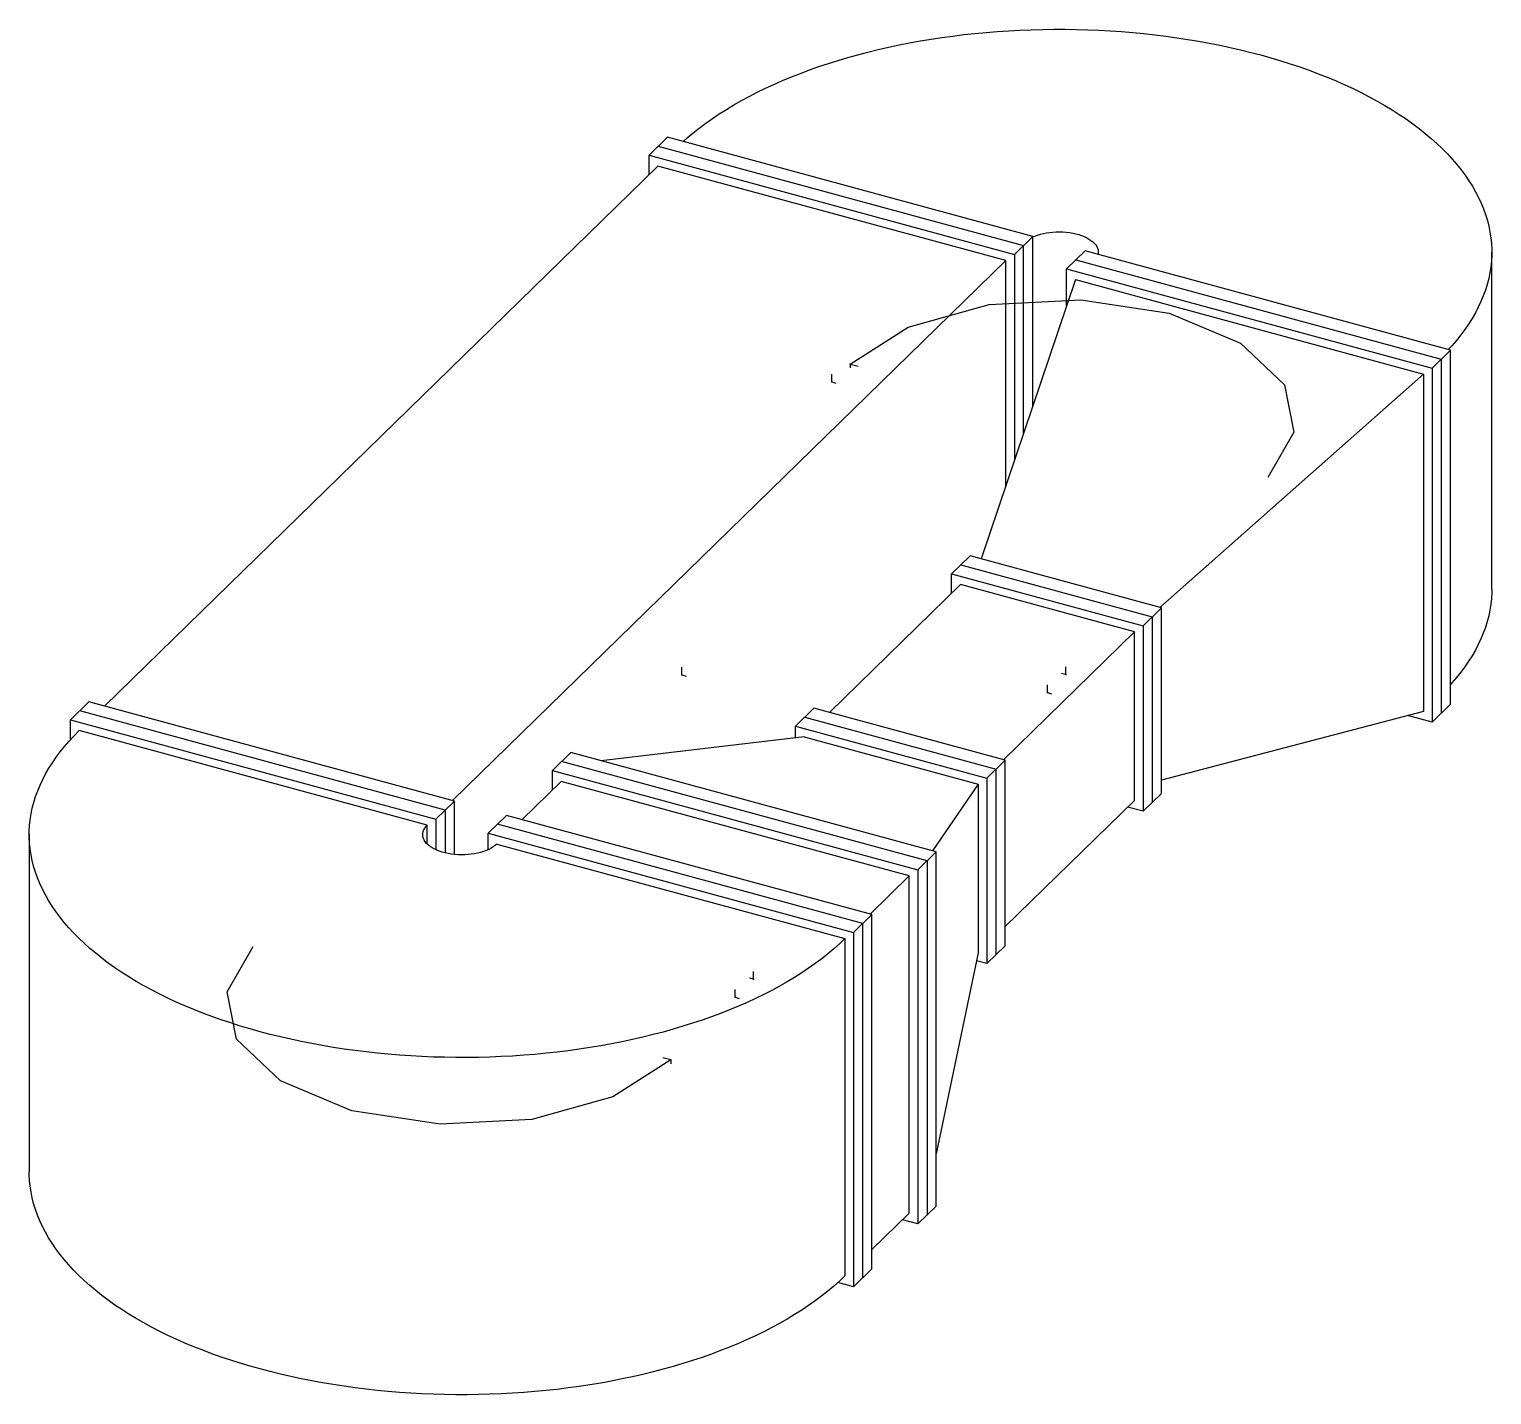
# Paper-space layout '_Trimetric' of a CAD drawing. Header units: inches. Extents: x -33.2 to 41.2, y -36.6 to 32.8.
import ezdxf

# ---------------------------------------------------------------- set-up
doc = ezdxf.new("R2010")
doc.units = ezdxf.units.IN
doc.header["$MEASUREMENT"] = 0
doc.header["$PDSIZE"] = -1

psp = doc.layouts.new('_Trimetric')

# ---------------------------------------------------------------- linework, layer by layer
at = {"color": 7, "linetype": 'Continuous', "lineweight": 25}
for p, q in [((-1.671, 26.419), (-0.737, 27.33)), ((-1.204, 26.875), (17.369, 21.827)), ((17.835, 22.282), (-0.737, 27.33)), ((-1.671, 25.439), (-1.671, 26.419)), ((-1.671, 26.419), (16.902, 21.371)), ((-29.353, -1.58), (-1.229, 25.87)), ((16.46, 21.063), (-1.229, 25.87)), ((16.902, 21.371), (17.835, 22.282)), ((17.369, 12.289), (17.369, 21.827)), ((17.835, 13.676), (17.835, 22.282)), ((19.555, 20.65), (20.489, 21.561)), ((39.061, 16.514), (20.489, 21.561)), ((-11.665, -6.388), (16.46, 21.063)), ((16.46, 9.588), (16.46, 21.063)), ((16.902, 21.371), (16.902, 10.902)), ((20.022, 21.106), (38.595, 16.058)), ((41.162, 4.35), (41.162, 21.493)), ((19.998, 20.102), (15.218, 5.896)), ((19.555, 18.787), (19.555, 20.65)), ((19.555, 20.65), (38.128, 15.603)), ((19.998, 20.102), (37.686, 15.294)), ((39.061, 16.514), (38.128, 15.603)), ((39.061, -1.487), (39.061, 16.514)), ((38.595, 16.058), (38.595, -1.942)), ((37.686, 15.294), (24.3, 3.428)), ((37.686, 15.294), (37.686, -1.849)), ((38.128, 15.603), (38.128, -2.398)), ((14.643, 6.052), (13.71, 5.141)), ((24.372, 3.408), (14.643, 6.052)), ((14.177, 5.597), (23.905, 2.953)), ((7.495, -1.905), (14.152, 4.593)), ((13.71, 4.161), (13.71, 5.141)), ((13.71, 5.141), (23.439, 2.497)), ((22.996, 2.189), (14.152, 4.593)), ((24.372, 3.408), (23.439, 2.497)), ((24.372, -6.02), (24.372, 3.408)), ((23.439, 2.497), (23.439, -6.931)), ((23.905, 2.953), (23.905, -6.476)), ((16.34, -4.308), (22.996, 2.189)), ((22.996, -6.383), (22.996, 2.189)), ((-31.073, -2.278), (-30.139, -1.367)), ((-11.566, -6.415), (-30.139, -1.367)), ((-12.033, -6.87), (-30.606, -1.822)), ((5.776, -2.602), (6.71, -1.691)), ((6.243, -2.147), (15.972, -4.791)), ((16.438, -4.335), (6.71, -1.691)), ((37.686, -1.849), (24.372, -5.355)), ((38.128, -2.398), (36.885, -2.06)), ((39.061, -1.487), (38.128, -2.398)), ((-31.073, -3.283), (-31.073, -2.278)), ((-31.073, -2.278), (-12.5, -7.326)), ((-12.942, -7.634), (-30.63, -2.827)), ((5.776, -3.203), (5.776, -2.602)), ((5.776, -2.602), (15.505, -5.246)), ((6.218, -3.151), (-4.104, -4.366)), ((6.218, -3.151), (15.063, -5.555)), ((-6.58, -4.858), (-5.646, -3.947)), ((12.46, -9.45), (-6.113, -4.403)), ((12.927, -8.995), (-5.646, -3.947)), ((15.505, -5.246), (16.438, -4.335)), ((16.438, -13.764), (16.438, -4.335)), ((-6.58, -5.839), (-6.58, -4.858)), ((-6.58, -4.858), (11.993, -9.906)), ((15.972, -14.22), (15.972, -4.791)), ((-8.127, -7.349), (-6.137, -5.407)), ((11.551, -10.214), (-6.137, -5.407)), ((15.063, -5.555), (12.733, -8.942)), ((15.063, -5.555), (15.063, -14.126)), ((15.505, -5.246), (15.505, -14.675)), ((-12.5, -7.326), (-11.566, -6.415)), ((-11.566, -9.125), (-11.566, -6.415)), ((16.438, -12.784), (22.996, -6.383)), ((24.372, -6.02), (23.439, -6.931)), ((-12.5, -7.326), (-12.5, -8.886)), ((-12.033, -6.87), (-12.033, -9.045)), ((-9.846, -8.047), (-8.913, -7.136)), ((9.66, -12.183), (-8.913, -7.136)), ((23.439, -6.931), (22.653, -6.718)), ((-33.173, -8.115), (-33.173, -25.258)), ((-12.942, -8.596), (-12.942, -7.634)), ((-9.846, -8.047), (8.726, -13.094)), ((-9.846, -8.886), (-9.846, -8.047)), ((9.193, -12.639), (-9.38, -7.591)), ((-9.404, -8.596), (8.284, -13.403)), ((11.993, -9.906), (12.927, -8.995)), ((12.46, -9.45), (12.46, -27.451)), ((12.927, -26.995), (12.927, -8.995)), ((9.561, -12.157), (11.551, -10.214)), ((11.551, -27.358), (11.551, -10.214)), ((11.993, -9.906), (11.993, -27.906)), ((8.726, -13.094), (9.66, -12.183)), ((9.66, -30.184), (9.66, -12.183)), ((8.726, -13.094), (8.726, -31.095)), ((9.193, -30.639), (9.193, -12.639)), ((8.284, -13.403), (8.284, -30.546)), ((15.505, -14.675), (16.438, -13.764)), ((15.063, -14.126), (12.927, -24.334)), ((15.505, -14.675), (14.978, -14.532)), ((9.66, -29.204), (11.551, -27.358)), ((11.993, -27.906), (12.927, -26.995)), ((11.993, -27.906), (11.207, -27.693)), ((8.726, -31.095), (9.66, -30.184)), ((8.726, -31.095), (7.93, -30.878))]:
    psp.add_line(p, q, dxfattribs=at)
at = {"color": 7, "linetype": 'Continuous'}
for p, q in [((8.549, 15.806), (8.549, 15.605)), ((8.549, 15.806), (8.964, 15.693)), ((7.616, 14.895), (7.616, 15.297)), ((7.616, 14.895), (7.823, 14.839)), ((0, 0), (0, 0.402)), ((0, 0), (0.208, -0.056)), ((19.508, 0.016), (19.3, 0.072)), ((19.508, 0.016), (19.508, 0.418)), ((18.574, -0.895), (18.574, -0.493)), ((18.574, -0.895), (18.782, -0.951)), ((3.64, -15.471), (3.433, -15.415)), ((3.64, -15.471), (3.64, -15.069)), ((2.707, -16.382), (2.707, -15.98)), ((2.707, -16.382), (2.914, -16.439)), ((-0.56, -19.571), (-0.975, -19.458)), ((-0.56, -19.571), (-0.56, -19.772))]:
    psp.add_line(p, q, dxfattribs=at)
at = {"color": 7, "linetype": 'Continuous', "lineweight": 25, "flags": 128}
for points in [[(0.059, 27.114), (0.269, 27.299), (0.57, 27.551), (0.885, 27.8), (1.211, 28.044), (1.551, 28.284), (1.902, 28.519), (2.265, 28.749), (2.639, 28.975), (3.025, 29.195), (3.422, 29.41), (3.83, 29.619), (4.248, 29.823), (4.677, 30.021), (5.115, 30.214), (5.563, 30.4), (6.02, 30.58), (6.487, 30.755), (6.962, 30.922), (7.445, 31.083), (7.937, 31.238), (8.436, 31.386), (8.942, 31.527), (9.456, 31.662), (9.976, 31.789), (10.502, 31.909), (11.035, 32.023), (11.573, 32.129), (12.116, 32.227), (12.664, 32.319), (13.216, 32.402), (13.773, 32.479), (14.333, 32.548), (14.896, 32.609), (15.463, 32.663), (16.032, 32.709), (16.603, 32.747), (17.176, 32.778), (17.75, 32.801), (18.325, 32.816), (18.901, 32.823), (19.477, 32.823), (20.053, 32.815), (20.628, 32.799), (21.202, 32.775), (21.775, 32.744), (22.346, 32.705), (22.914, 32.658), (23.48, 32.604), (24.044, 32.542), (24.604, 32.472), (25.16, 32.395), (25.712, 32.31), (26.259, 32.218), (26.802, 32.119), (27.339, 32.012), (27.871, 31.899), (28.397, 31.778), (28.917, 31.649), (29.429, 31.515), (29.935, 31.373), (30.434, 31.224), (30.924, 31.069), (31.407, 30.907), (31.881, 30.739), (32.347, 30.564), (32.803, 30.383), (33.25, 30.196), (33.688, 30.003), (34.115, 29.804), (34.533, 29.6), (34.939, 29.39), (35.335, 29.175), (35.72, 28.954), (36.094, 28.728), (36.456, 28.497), (36.806, 28.262), (37.144, 28.022), (37.469, 27.777), (37.782, 27.528), (38.083, 27.275), (38.37, 27.018), (38.644, 26.757), (38.905, 26.492), (39.152, 26.224), (39.386, 25.953), (39.606, 25.679), (39.812, 25.402), (40.003, 25.122), (40.18, 24.84), (40.343, 24.556), (40.492, 24.269), (40.626, 23.98), (40.745, 23.69), (40.849, 23.399), (40.938, 23.105), (41.013, 22.811), (41.072, 22.516), (41.117, 22.221), (41.146, 21.924), (41.161, 21.628), (41.16, 21.331), (41.144, 21.035), (41.113, 20.738), (41.067, 20.443), (41.006, 20.148), (40.931, 19.854), (40.84, 19.561), (40.734, 19.269), (40.614, 18.979), (40.479, 18.691), (40.329, 18.404), (40.165, 18.12), (39.986, 17.838), (39.793, 17.559), (39.586, 17.282), (39.365, 17.008), (39.13, 16.737), (38.952, 16.543)], [(17.835, 22.264), (17.935, 22.307), (18.073, 22.357), (18.219, 22.402), (18.372, 22.44), (18.531, 22.471), (18.694, 22.495), (18.861, 22.512), (19.029, 22.521), (19.199, 22.523), (19.369, 22.518), (19.537, 22.505), (19.702, 22.485), (19.863, 22.458), (20.02, 22.424), (20.17, 22.383), (20.313, 22.336), (20.447, 22.283), (20.573, 22.224), (20.688, 22.159), (20.792, 22.09), (20.884, 22.017), (20.964, 21.94), (21.031, 21.86), (21.085, 21.777), (21.125, 21.692), (21.15, 21.605), (21.162, 21.518), (21.158, 21.431), (21.15, 21.382)], [(41.162, 4.35), (41.16, 4.188), (41.144, 3.891), (41.113, 3.595), (41.067, 3.299), (41.006, 3.004), (40.931, 2.71), (40.84, 2.417), (40.734, 2.126), (40.614, 1.836), (40.479, 1.547), (40.329, 1.261), (40.165, 0.977), (39.986, 0.695), (39.793, 0.415), (39.586, 0.138), (39.365, -0.136), (39.13, -0.406), (39.061, -0.482)], [(8.284, -13.403), (8.009, -13.663), (7.72, -13.92), (7.419, -14.173), (7.104, -14.421), (6.777, -14.666), (6.438, -14.905), (6.087, -15.14), (5.724, -15.371), (5.35, -15.596), (4.964, -15.816), (4.567, -16.031), (4.159, -16.241), (3.741, -16.445), (3.312, -16.643), (2.874, -16.835), (2.426, -17.022), (1.968, -17.202), (1.502, -17.376), (1.027, -17.544), (0.544, -17.705), (0.052, -17.86), (-0.447, -18.008), (-0.953, -18.149), (-1.467, -18.283), (-1.987, -18.411), (-2.513, -18.531), (-3.046, -18.644), (-3.584, -18.75), (-4.127, -18.849), (-4.675, -18.94), (-5.227, -19.024), (-5.784, -19.1), (-6.344, -19.169), (-6.907, -19.231), (-7.474, -19.284), (-8.043, -19.33), (-8.614, -19.369), (-9.187, -19.399), (-9.761, -19.422), (-10.336, -19.437), (-10.912, -19.445), (-11.488, -19.444), (-12.064, -19.436), (-12.639, -19.42), (-13.213, -19.397), (-13.786, -19.365), (-14.357, -19.326), (-14.925, -19.28), (-15.491, -19.225), (-16.055, -19.163), (-16.615, -19.094), (-17.171, -19.016), (-17.723, -18.932), (-18.27, -18.84), (-18.813, -18.74), (-19.35, -18.634), (-19.882, -18.52), (-20.408, -18.399), (-20.928, -18.271), (-21.44, -18.136), (-21.946, -17.994), (-22.445, -17.845), (-22.935, -17.69), (-23.418, -17.528), (-23.892, -17.36), (-24.358, -17.185), (-24.814, -17.004), (-25.261, -16.818), (-25.699, -16.625), (-26.126, -16.426), (-26.544, -16.221), (-26.951, -16.011), (-27.346, -15.796), (-27.731, -15.575), (-28.105, -15.35), (-28.467, -15.119), (-28.817, -14.883), (-29.155, -14.643), (-29.48, -14.398), (-29.793, -14.149), (-30.094, -13.896), (-30.381, -13.639), (-30.655, -13.378), (-30.916, -13.114), (-31.164, -12.846), (-31.397, -12.575), (-31.617, -12.301), (-31.823, -12.024), (-32.014, -11.744), (-32.192, -11.462), (-32.354, -11.177), (-32.503, -10.89), (-32.637, -10.602), (-32.756, -10.312), (-32.86, -10.02), (-32.949, -9.727), (-33.024, -9.433), (-33.083, -9.138), (-33.128, -8.842), (-33.157, -8.546), (-33.172, -8.249), (-33.171, -7.953), (-33.155, -7.656), (-33.124, -7.36), (-33.078, -7.064), (-33.017, -6.769), (-32.942, -6.475), (-32.851, -6.182), (-32.745, -5.891), (-32.625, -5.601), (-32.49, -5.312), (-32.34, -5.026), (-32.176, -4.741), (-31.997, -4.459), (-31.804, -4.18), (-31.597, -3.903), (-31.376, -3.629), (-31.141, -3.358), (-30.892, -3.091), (-30.63, -2.827)], [(-9.404, -8.596), (-9.49, -8.671), (-9.587, -8.743), (-9.697, -8.81), (-9.816, -8.872), (-9.946, -8.928), (-10.084, -8.979), (-10.23, -9.023), (-10.383, -9.061), (-10.542, -9.092), (-10.705, -9.116), (-10.872, -9.133), (-11.041, -9.143), (-11.21, -9.145), (-11.38, -9.139), (-11.548, -9.127), (-11.713, -9.107), (-11.874, -9.079), (-12.031, -9.045), (-12.181, -9.005), (-12.324, -8.957), (-12.458, -8.904), (-12.584, -8.845), (-12.699, -8.781), (-12.803, -8.712), (-12.895, -8.638), (-12.975, -8.561), (-13.042, -8.481), (-13.096, -8.398), (-13.136, -8.313), (-13.161, -8.227), (-13.173, -8.139), (-13.169, -8.052), (-13.152, -7.965), (-13.12, -7.879), (-13.074, -7.795), (-13.015, -7.713), (-12.942, -7.634)], [(8.284, -30.546), (8.009, -30.807), (7.72, -31.063), (7.419, -31.316), (7.104, -31.565), (6.777, -31.809), (6.438, -32.049), (6.087, -32.284), (5.724, -32.514), (5.35, -32.739), (4.964, -32.96), (4.567, -33.175), (4.159, -33.384), (3.741, -33.588), (3.312, -33.786), (2.874, -33.979), (2.426, -34.165), (1.968, -34.345), (1.502, -34.519), (1.027, -34.687), (0.544, -34.848), (0.052, -35.003), (-0.447, -35.151), (-0.953, -35.292), (-1.467, -35.427), (-1.987, -35.554), (-2.513, -35.674), (-3.046, -35.787), (-3.584, -35.893), (-4.127, -35.992), (-4.675, -36.083), (-5.227, -36.167), (-5.784, -36.244), (-6.344, -36.313), (-6.907, -36.374), (-7.474, -36.428), (-8.043, -36.474), (-8.614, -36.512), (-9.187, -36.543), (-9.761, -36.566), (-10.336, -36.581), (-10.912, -36.588), (-11.488, -36.588), (-12.064, -36.58), (-12.639, -36.564), (-13.213, -36.54), (-13.786, -36.509), (-14.357, -36.47), (-14.925, -36.423), (-15.491, -36.369), (-16.055, -36.307), (-16.615, -36.237), (-17.171, -36.16), (-17.723, -36.075), (-18.27, -35.983), (-18.813, -35.884), (-19.35, -35.777), (-19.882, -35.663), (-20.408, -35.542), (-20.928, -35.414), (-21.44, -35.279), (-21.946, -35.137), (-22.445, -34.989), (-22.935, -34.834), (-23.418, -34.672), (-23.892, -34.503), (-24.358, -34.329), (-24.814, -34.148), (-25.261, -33.961), (-25.699, -33.768), (-26.126, -33.569), (-26.544, -33.365), (-26.951, -33.155), (-27.346, -32.939), (-27.731, -32.719), (-28.105, -32.493), (-28.467, -32.262), (-28.817, -32.027), (-29.155, -31.786), (-29.48, -31.542), (-29.793, -31.293), (-30.094, -31.04), (-30.381, -30.783), (-30.655, -30.522), (-30.916, -30.257), (-31.164, -29.989), (-31.397, -29.718), (-31.617, -29.444), (-31.823, -29.167), (-32.014, -28.887), (-32.192, -28.605), (-32.354, -28.32), (-32.503, -28.034), (-32.637, -27.745), (-32.756, -27.455), (-32.86, -27.163), (-32.949, -26.87), (-33.024, -26.576), (-33.083, -26.281), (-33.128, -25.985), (-33.157, -25.689), (-33.172, -25.393), (-33.173, -25.258)]]:
    psp.add_lwpolyline(points, dxfattribs=at)
at = {"color": 7, "linetype": 'Continuous', "flags": 128}
for points in [[(8.549, 15.806), (11.5, 17.678), (15.618, 18.826), (20.275, 19.075), (24.762, 18.388), (28.398, 16.868), (30.627, 14.747), (31.11, 12.349), (29.775, 10.037)], [(-0.56, -19.571), (-3.511, -21.443), (-7.629, -22.591), (-12.286, -22.84), (-16.773, -22.153), (-20.409, -20.633), (-22.638, -18.512), (-23.121, -16.113), (-21.786, -13.802)]]:
    psp.add_lwpolyline(points, dxfattribs=at)
at = {"color": 7, "linetype": 'Continuous'}
for p in [(8.549, 15.806), (7.616, 14.895), (0, 0), (19.508, 0.016), (18.574, -0.895), (3.64, -15.471), (2.707, -16.382), (-0.56, -19.571)]:
    psp.add_point(p, dxfattribs=at)

doc.saveas('drawing.dxf')
